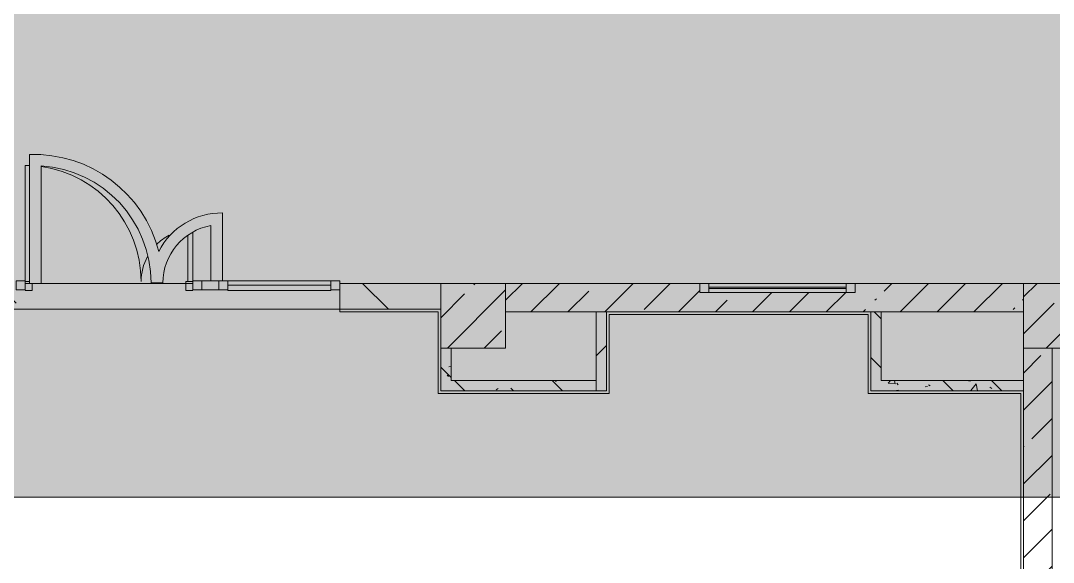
# Model space of a CAD drawing. Header units: millimetres. Extents: x 63482 to 319368, y -8553 to 29000.
# Drawn here: x 174454 to 182429, y 5747 to 9928 of the extents above; entities that cross this region are included whole.
import ezdxf

# ---------------------------------------------------------------- set-up
doc = ezdxf.new("R2010")
doc.units = ezdxf.units.MM
for name, color, linetype, lineweight in [('A-DETL', 7, 'Continuous', 5), ('I-WALL-2', 7, 'Continuous', 5), ('S-COLS', 7, 'Continuous', 5)]:
    doc.layers.add(name, color=color, linetype=linetype, lineweight=lineweight)
doc.layers.add('A-DETL-GENF-3', color=7, linetype='Continuous', lineweight=9, true_color=0x4994b4, transparency=0.4)
for name, color, linetype, lineweight, true_color in [('A-DETL-GENF-5', 7, 'Continuous', 5, 0x6f9cb0), ('A-DOOR-4', 7, 'Continuous', 5, 0xe2e2e2), ('A-DOOR-5', 7, 'Continuous', 5, 0x6f9cb0), ('A-FLOR-2', 7, 'Continuous', 5, 0xaaaaaa), ('A-FLOR-3', 7, 'Continuous', 5, 0x6f9cb0), ('A-GLAZ-3', 7, 'Continuous', 5, 0x2b586c), ('A-GLAZ-CURT-1', 7, 'Continuous', 5, 0x2b586c), ('A-GLAZ-CWMG-4', 7, 'Continuous', 5, 0x2b586c), ('A-WALL-6', 7, 'Continuous', 9, 0x2b586c), ('I-WALL-3', 7, 'Continuous', 5, 0x2b586c), ('I-WALL-4', 7, 'Continuous', 5, 0x787878), ('S-COLS-1', 7, 'Continuous', 5, 0x2b586c)]:
    doc.layers.add(name, color=color, linetype=linetype, lineweight=lineweight, true_color=true_color)
pattern_1 = [(45, (134788.6, 0), (-285.123, 285.123), []), (45, (135073.7, 0), (-285.123, 285.123), [504.031, -100.806, 16.764, -84.042])]
pattern_2 = [(135, (134788.6, 0), (-377.171, -377.171), [533.4, -88.9, 17.78, -88.9]), (135, (134788.6, 376.94), (-377.171, -377.171), []), (50, (134788.6, 0), (637.6445, -55.7866), [66.675, -733.425]), (355, (134788.6, 0), (-123.349, 668.699), [53.34, -586.74]), (100.451, (134841.7, -4.65), (514.299, 612.908), [56.665, -623.315]), (46.184, (134788.6, 177.8), (948.776, -147.15), [100.012, -1100.137]), (96.636, (134867.7, 165.5), (830.909, 865.997), [84.998, -934.973]), (351.184, (134788.6, 177.8), (830.918, 865.988), [80.01, -880.11]), (21, (134877.5, 133.35), (530.6506, -357.928), [66.675, -733.425]), (326, (134877.5, 133.35), (216.308, 644.6585), [53.34, -586.74]), (71.451, (134921.7, 103.5), (746.9596, 286.724), [56.665, -623.315]), (37.5, (134788.6, 0), (10.8105, 295.9426), [16.764, -562.864, 16.764, -578.866, -588.962]), (37.5, (134788.6, 0), (10.8105, 295.9426), [-1175.258, 16.764, -572.198]), (7.5, (134788.6, 0), (233.8692, 350.6318), [16.764, -322.834, 16.764, -549.529, -224.472]), (7.5, (134788.6, 0), (233.8692, 350.6318), [-905.891, 16.764, -207.708]), (327.5, (134590.34, 0), (474.5678, -20.0513), [16.764, -205.486, 16.764, -676.656, -920.115]), (327.5, (134590.34, 0), (474.5678, -20.0513), [-915.67, 16.764, -903.351]), (317.5, (134501.44, 0), (518.452, 88.9934), [16.764, -272.161, 16.764, -443.738, -653.415]), (317.5, (134501.44, 0), (518.452, 88.9934), [-749.427, 16.764, -636.651])]

# ---------------------------------------------------------------- blocks, each defined once
blk = doc.blocks.new('BSC_Колонна _Прямоугольная - 500х500-V38-Общий план 3 этажа с размещением фрагментов 3_1-3_8')
at = {"layer": 'S-COLS'}
h = blk.add_hatch(dxfattribs=at)
h.set_pattern_fill('FP_28', color=256, style=0, pattern_type=2)
h.set_pattern_definition([(45, (-43160, -7650), (-285.123, 285.123), []), (45, (-42874.88, -7650), (-285.123, 285.123), [504.031, -100.806, 16.764, -84.042])])
h.paths.add_polyline_path([(-250, -250), (250, -250), (250, 250), (-250, 250), (-250, 98.1)])
at = {"layer": 'S-COLS-1'}
for p, q in [((250, 250), (-250, 250)), ((-250, 250), (-250, -250)), ((250, -250), (250, 250)), ((-250, -250), (250, -250))]:
    blk.add_line(p, q, dxfattribs=at)
blk = doc.blocks.new('BSC_Колонна _Прямоугольная - 500х500-V39-Общий план 3 этажа с размещением фрагментов 3_1-3_8')
at = {"layer": 'S-COLS'}
h = blk.add_hatch(dxfattribs=at)
h.set_pattern_fill('FP_29', color=256, style=0, pattern_type=2)
h.set_pattern_definition([(45, (-47660, -7650), (-285.123, 285.123), []), (45, (-47374.88, -7650), (-285.123, 285.123), [504.031, -100.806, 16.764, -84.042])])
h.paths.add_polyline_path([(-250, -250), (250, -250), (250, 250), (-250, 250)])
at = {"layer": 'S-COLS-1'}
for p, q in [((250, 250), (-250, 250)), ((-250, 250), (-250, -250)), ((250, -250), (250, 250)), ((-250, -250), (250, -250))]:
    blk.add_line(p, q, dxfattribs=at)
blk = doc.blocks.new('Прямоугольный импост - 50 x 70 мм-V302-Общий план 3 этажа с размещением фрагментов 3_1-3_8')
at = {"layer": 'A-GLAZ-CWMG-4'}
for p, q in [((-70, 35), (0, 35)), ((-70, -35), (-70, 35)), ((0, 35), (0, -35)), ((0, -35), (-70, -35))]:
    blk.add_line(p, q, dxfattribs=at)
blk = doc.blocks.new('Дверь_Витражная_остекление_ - ДВН_ДАО_Главный вход_1200 в свету-V303-Общий план 3 этажа с размещением фрагментов 3_1-3_8')
at = {"layer": 'A-DOOR-4'}
for points in [[(-647.5, 30), (-613.5, 35), (-613.5, 925), (-647.5, 921.8), (-647.5, 35)], [(647.5, 30), (647.5, 410.5), (607.5, 378.4), (607.5, 30)]]:
    blk.add_hatch(color=256, dxfattribs=at).paths.add_polyline_path(points)
at = {"layer": 'A-DETL-GENF-5'}
for p, q in [((-613.5, 925), (-647.5, 925)), ((-647.5, 925), (-647.5, 35)), ((647.5, 35), (647.5, 410.5)), ((607.5, 385.1), (607.5, 30)), ((-647.5, 30), (-613.5, 30)), ((-613.5, 30), (-647.5, 30)), ((-592.5, -40), (-592.5, 15)), ((592.5, -40), (592.5, 30)), ((592.5, 30), (647.5, 30)), ((607.5, 30), (647.5, 30)), ((-647.5, -40), (-592.5, -40)), ((647.5, -40), (592.5, -40))]:
    blk.add_line(p, q, dxfattribs=at)
at = {"layer": 'A-DOOR-5'}
for p, q in [((-647.5, 925), (-647.5, 35)), ((647.5, 410.5), (647.5, 35))]:
    blk.add_line(p, q, dxfattribs=at)
for centre, radius, start, end in [((-647.5, 30), 895, 87.78643, 90), ((-647.5, 30), 895, 360, 81.92896), ((647.5, 30), 400, 117.12057, 134.53885), ((647.5, 30), 400, 151.21297, 180)]:
    blk.add_arc(centre, radius, start, end, dxfattribs=at)
blk = doc.blocks.new('Системная панель - Стемалит - 40мм-V304-Общий план 3 этажа с размещением фрагментов 3_1-3_8')
at = {"layer": 'A-GLAZ-CURT-1'}
for p, q in [((65, 35), (-65, 35)), ((-65, 35), (-65, -35)), ((65, -35), (65, 35)), ((-65, -35), (65, -35))]:
    blk.add_line(p, q, dxfattribs=at)
blk = doc.blocks.new('Прямоугольный импост - 50 x 70 мм-V305-Общий план 3 этажа с размещением фрагментов 3_1-3_8')
at = {"layer": 'A-GLAZ-CWMG-4'}
for p, q in [((-35, 35), (35, 35)), ((-35, -35), (-35, 35)), ((35, 35), (35, -35)), ((35, -35), (-35, -35))]:
    blk.add_line(p, q, dxfattribs=at)
blk = doc.blocks.new('Прямоугольный импост - 50 x 70 мм-V306-Общий план 3 этажа с размещением фрагментов 3_1-3_8')
at = {"layer": 'A-GLAZ-CWMG-4'}
for p, q in [((0, 35), (-70, 35)), ((-70, 35), (-70, -35)), ((0, -35), (0, 35)), ((-70, -35), (0, -35))]:
    blk.add_line(p, q, dxfattribs=at)
blk = doc.blocks.new('Системная панель - Стекло - 40мм-V307-Общий план 3 этажа с размещением фрагментов 3_1-3_8')
at = {"layer": 'A-GLAZ-CURT-1'}
for p, q in [((397.5, 0), (-397.5, 0)), ((-397.5, 0), (-397.5, -40)), ((397.5, -40), (397.5, 0)), ((-397.5, -40), (397.5, -40))]:
    blk.add_line(p, q, dxfattribs=at)
blk = doc.blocks.new('Прямоугольный импост - 50 x 70 мм-V308-Общий план 3 этажа с размещением фрагментов 3_1-3_8')
at = {"layer": 'A-GLAZ-CWMG-4'}
for p, q in [((-35, 35), (35, 35)), ((-35, -35), (-35, 35)), ((35, 35), (35, -35)), ((35, -35), (-35, -35))]:
    blk.add_line(p, q, dxfattribs=at)
blk = doc.blocks.new('Прямоугольный импост - 50 x 70 мм-V309-Общий план 3 этажа с размещением фрагментов 3_1-3_8')
at = {"layer": 'A-GLAZ-CWMG-4'}
blk.add_line((42060, 7920), (41265, 7920), dxfattribs=at)
blk = doc.blocks.new('120_Окно_СКБ_1Ст - 120_Окно_СКБ_1Ст 400х1200 EI30-24228621-Общий план 3 этажа с размещением фрагментов 3_1-3_8')
at = {"layer": 'A-GLAZ-3'}
for p, q in [((-600, 40), (-600, 110)), ((-600, 110), (-530, 110)), ((600, 110), (-600, 110)), ((-530, 110), (-530, 40)), ((530, 80), (-530, 80)), ((530, 40), (530, 110)), ((530, 110), (600, 110)), ((600, 110), (600, 40)), ((-530, 40), (-600, 40)), ((-600, 40), (600, 40)), ((530, 70), (-530, 70)), ((600, 40), (530, 40))]:
    blk.add_line(p, q, dxfattribs=at)

msp = doc.modelspace()

# ---------------------------------------------------------------- hatches: boundary and pattern name
at = {"layer": 'A-DETL-GENF-3'}
h = msp.add_hatch(color=256, dxfattribs=at)
h.paths.add_polyline_path([(205835.8, -250), (206868.6, -250), (206868.6, 7900), (200198.6, 7900), (200198.6, -250), (205335.8, -250)])
h.paths.add_polyline_path([(250334.1, 5180), (254118.6, 5180), (254118.6, 10600), (246718.6, 10600), (246718.6, 5180)])
h.paths.add_polyline_path([(235334.7, 5180), (236398.6, 5180), (236398.6, 10600), (228998.6, 10600), (228998.6, 5180), (234334.7, 5180)])
h.paths.add_polyline_path([(146338, 6170), (161550.4, 6170), (161550.4, 9503.2), (144448.6, 9503.2), (144448.6, 6170)])
h.paths.add_polyline_path([(186336.5, 6250), (199018.6, 6250), (199018.6, 11900), (170005.7, 11900), (170005.7, 6250), (184336.6, 6250)])
h.paths.add_polyline_path([(154337.7, 11990), (154770.6, 11990), (154770.6, 15200), (148498.8, 15200), (148498.8, 11990), (152337.8, 11990)])
h.paths.add_polyline_path([(244334.3, 13400), (245838.6, 13400), (245838.6, 15610), (244308.6, 15610), (244308.6, 13400)])
h.paths.add_polyline_path([(235588.6, 13400), (235588.6, 17530), (233067.6, 17530), (233067.6, 13400), (235334.7, 13400)])
at = {"layer": 'I-WALL-2'}
h = msp.add_hatch(dxfattribs=at)
h.set_pattern_fill('FP_51', color=256, style=0, pattern_type=2)
h.set_pattern_definition([(135, (134788.6, 0), (-353.5534, -353.5534), [])])
h.paths.add_polyline_path([(177451.5, 7700), (177698.6, 7700), (177698.6, 7900), (176918.6, 7900), (176918.6, 7700)])
h.paths.add_polyline_path([(170005.7, 7700), (172778.6, 7700), (172778.6, 7900), (170798.6, 7900), (170798.6, 7830), (170005.7, 7830), (170005.7, 7794.9)])
h.paths.add_polyline_path([(174337, 7700), (174418.6, 7700), (174418.6, 7900), (173828.6, 7900), (173828.6, 7700)])
h.paths.add_polyline_path([(173328.6, 7700), (173328.6, 7900), (173278.6, 7900), (173278.6, 7700)])
h = msp.add_hatch(dxfattribs=at)
h.set_pattern_fill('FP_48', color=256, style=0, pattern_type=2)
h.set_pattern_definition(pattern_1)
h.paths.add_polyline_path([(178898.6, 7680), (182198.6, 7680), (182198.6, 7900), (180898.6, 7900), (180898.6, 7830), (179698.6, 7830), (179698.6, 7900), (178198.6, 7900), (178198.6, 7680), (178336.8, 7680)])
h = msp.add_hatch(dxfattribs=at)
h.set_pattern_fill('FP_53', color=256, style=0, pattern_type=2)
h.set_pattern_definition([(45, (134788.6, 0), (-176.7767, 176.7767), [])])
h.paths.add_polyline_path([(178978.6, 7070), (178978.6, 7680), (178898.6, 7680), (178898.6, 7070)])
h = msp.add_hatch(dxfattribs=at)
h.set_pattern_fill('FP_48', color=256, style=0, pattern_type=2)
h.set_pattern_definition(pattern_1)
h.paths.add_polyline_path([(182336.7, 6250), (182418.6, 6250), (182418.6, 7400), (182198.6, 7400), (182198.6, 6250), (182224.5, 6250)])
h = msp.add_hatch(dxfattribs=at)
h.set_pattern_fill('FP_48', color=256, style=0, pattern_type=2)
h.set_pattern_definition(pattern_1)
h.paths.add_polyline_path([(182418.6, 400), (182418.6, 6250), (182198.6, 6250), (182198.6, 400), (182409.1, 400)])
at = {"layer": 'I-WALL-4'}
h = msp.add_hatch(dxfattribs=at)
h.set_pattern_fill('FP_58', color=256, style=0, pattern_type=2)
h.set_pattern_definition(pattern_2)
h.paths.add_polyline_path([(181098.6, 7070), (181098.6, 7680), (181018.6, 7680), (181018.6, 7070)])
h = msp.add_hatch(dxfattribs=at)
h.set_pattern_fill('FP_58', color=256, style=0, pattern_type=2)
h.set_pattern_definition(pattern_2)
h.paths.add_polyline_path([(177778.6, 7150), (177778.6, 7400), (177698.6, 7400), (177698.6, 7150)])
h = msp.add_hatch(dxfattribs=at)
h.set_pattern_fill('FP_58', color=256, style=0, pattern_type=2)
h.set_pattern_definition(pattern_2)
h.paths.add_polyline_path([(178898.6, 7070), (178898.6, 7150), (177698.6, 7150), (177698.6, 7070), (178336.8, 7070)])
h = msp.add_hatch(dxfattribs=at)
h.set_pattern_fill('FP_58', color=256, style=0, pattern_type=2)
h.set_pattern_definition(pattern_2)
h.paths.add_polyline_path([(182198.6, 7070), (182198.6, 7150), (181098.6, 7150), (181098.6, 7070)])

# ---------------------------------------------------------------- linework, layer by layer
at = {"layer": 'A-DETL'}
msp.add_line((170005.7, 6250), (199018.6, 6250), dxfattribs=at)
at = {"layer": 'A-FLOR-2'}
msp.add_line((182178.6, 420), (182178.6, 7050), dxfattribs=at)
at = {"layer": 'A-FLOR-3'}
for p, q in [((174522.6, 8894.4), (174522.6, 7900)), ((174612.6, 7900), (174612.6, 8806.8)), ((176012.8, 7920), (176012.8, 8443.9)), ((175922.8, 8346.4), (175922.8, 7920)), ((174522.6, 7900), (174612.6, 7900)), ((175461.2, 7903.5), (175551.3, 7903.5)), ((176918.6, 7680), (176918.6, 7700)), ((177678.6, 7680), (176918.6, 7680)), ((177678.6, 7050), (177678.6, 7680)), ((180998.6, 7660), (178998.6, 7660)), ((178998.6, 7660), (178998.6, 7050)), ((180998.6, 7050), (180998.6, 7660)), ((178998.6, 7050), (177678.6, 7050)), ((182178.6, 7050), (180998.6, 7050))]:
    msp.add_line(p, q, dxfattribs=at)
for centre, radius, start, end in [((174556.3, 7900), 995, 14.33829, 91.93805), ((174556.2, 7903.5), 905, 360, 86.42904), ((176005.3, 7900), 544, 89.21005, 153.06648), ((176005.3, 7900), 454, 100.46985, 179.55829)]:
    msp.add_arc(centre, radius, start, end, dxfattribs=at)
at = {"layer": 'A-WALL-6'}
for p, q in [((178978.6, 7680), (178898.6, 7680)), ((181098.6, 7680), (181018.6, 7680)), ((178898.6, 7070), (178898.6, 7150)), ((182198.6, 7070), (182198.6, 7150))]:
    msp.add_line(p, q, dxfattribs=at)
at = {"layer": 'I-WALL-2'}
for p, q in [((182418.6, 400), (182418.6, 7400)), ((182198.6, 7070), (182198.6, 400))]:
    msp.add_line(p, q, dxfattribs=at)
at = {"layer": 'I-WALL-3'}
for p, q in [((174488.6, 7900), (174522.6, 7900)), ((174612.6, 7900), (175783.6, 7900)), ((177698.6, 7900), (176918.6, 7900)), ((176918.6, 7900), (176918.6, 7700)), ((179698.6, 7900), (178198.6, 7900)), ((182198.6, 7900), (180898.6, 7900)), ((177698.6, 7700), (173828.6, 7700)), ((178198.6, 7680), (178898.6, 7680)), ((178898.6, 7680), (178898.6, 7150)), ((178978.6, 7070), (178978.6, 7680)), ((178978.6, 7680), (181018.6, 7680)), ((181018.6, 7680), (181018.6, 7070)), ((181098.6, 7150), (181098.6, 7680)), ((181098.6, 7680), (182198.6, 7680)), ((177698.6, 7400), (177698.6, 7070)), ((177778.6, 7150), (177778.6, 7400)), ((182198.6, 7400), (182198.6, 7150)), ((178898.6, 7150), (177778.6, 7150)), ((182198.6, 7150), (181098.6, 7150)), ((177698.6, 7070), (178978.6, 7070)), ((181018.6, 7070), (182198.6, 7070))]:
    msp.add_line(p, q, dxfattribs=at)

# ---------------------------------------------------------------- block references
at = {"layer": 'A-DOOR-5'}
msp.add_blockref('Дверь_Витражная_остекление_ - ДВН_ДАО_Главный вход_1200 в свету-V303-Общий план 3 этажа с размещением фрагментов 3_1-3_8', (175136.1, 7885), dxfattribs=at)
at = {"layer": 'A-GLAZ-3'}
msp.add_blockref('120_Окно_СКБ_1Ст - 120_Окно_СКБ_1Ст 400х1200 EI30-24228621-Общий план 3 этажа с размещением фрагментов 3_1-3_8', (180298.6, 7790), dxfattribs=at)
at = {"layer": 'A-GLAZ-CURT-1'}
for name, p in [('Системная панель - Стемалит - 40мм-V304-Общий план 3 этажа с размещением фрагментов 3_1-3_8', (175918.6, 7885)), ('Системная панель - Стекло - 40мм-V307-Общий план 3 этажа с размещением фрагментов 3_1-3_8', (176451.1, 7885))]:
    msp.add_blockref(name, p, dxfattribs=at)
at = {"layer": 'A-GLAZ-CWMG-4', "rotation": 180}
msp.add_blockref('Прямоугольный импост - 50 x 70 мм-V306-Общий план 3 этажа с размещением фрагментов 3_1-3_8', (174418.6, 7885), dxfattribs=at)
at = {"layer": 'A-GLAZ-CWMG-4', "extrusion": (0, 0, -1), "rotation": 180}
for name, p in [('Прямоугольный импост - 50 x 70 мм-V305-Общий план 3 этажа с размещением фрагментов 3_1-3_8', (-175818.6, 7885)), ('Прямоугольный импост - 50 x 70 мм-V308-Общий план 3 этажа с размещением фрагментов 3_1-3_8', (-176018.6, 7885)), ('Прямоугольный импост - 50 x 70 мм-V302-Общий план 3 этажа с размещением фрагментов 3_1-3_8', (-176918.6, 7885))]:
    msp.add_blockref(name, p, dxfattribs=at)
at = {"layer": 'A-GLAZ-CWMG-4'}
msp.add_blockref('Прямоугольный импост - 50 x 70 мм-V309-Общий план 3 этажа с размещением фрагментов 3_1-3_8', (134788.6, 0), dxfattribs=at)
at = {"layer": 'S-COLS-1'}
for name, p in [('BSC_Колонна _Прямоугольная - 500х500-V38-Общий план 3 этажа с размещением фрагментов 3_1-3_8', (177948.6, 7650)), ('BSC_Колонна _Прямоугольная - 500х500-V39-Общий план 3 этажа с размещением фрагментов 3_1-3_8', (182448.6, 7650))]:
    msp.add_blockref(name, p, dxfattribs=at)

doc.saveas('drawing.dxf')
